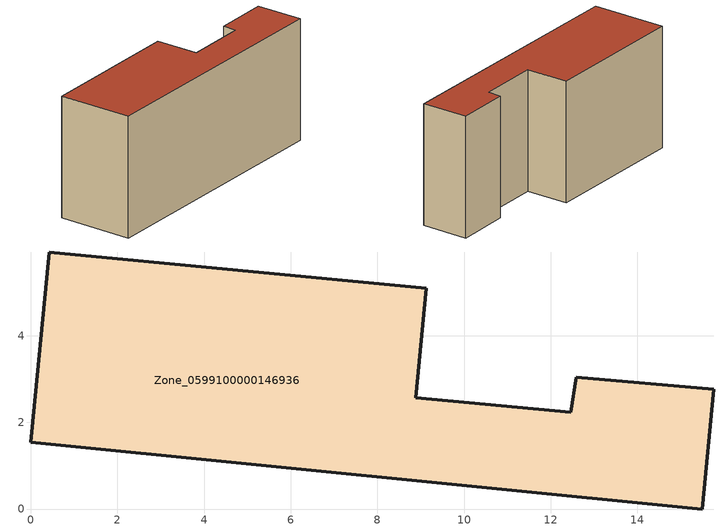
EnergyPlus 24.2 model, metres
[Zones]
Zone_0599100000146936
 floor ground (C_G): 15.5,0 0,1.54 0.43,5.93 9.13,5.1 8.88,2.56 12.46,2.24 12.59,3.04 15.77,2.76 z0
 wall outside (C_F): 9.13,5.1 0.43,5.93 0,1.54 15.5,0 15.77,2.76 12.59,3.04 12.46,2.24 8.88,2.56 9.13,5.1 z0:7.17
 roof outside (C_R): 12.46,2.24 8.88,2.56 9.13,5.1 0.43,5.93 0,1.54 15.5,0 15.77,2.76 12.59,3.04 z7.17
[BUILDING]
Pand.0599100000146936: North Axis=0; Terrain=City; Loads Convergence Tolerance Value=0.04; Temperature Convergence Tolerance Value=0.4; Solar Distribution=FullExterior; Maximum Number of Warmup Days=25; Minimum Number of Warmup Days=1
[Site:Location]
Rotterdam.The.Hague.AP_ZH_NLD Design_Conditions: Latitude=51.96; Longitude=4.45; Time Zone=1; Elevation=-4.5
[SITE:GROUNDTEMPERATURE:BUILDINGSURFACE]
18, 18, 18, 18, 18, 18, 18, 18, 18, 18, 18, 18
[MATERIAL] Thermal Absorptance=0.9; Solar Absorptance=0.7; Visible Absorptance=0.7
Name | Roughness | Thickness | Conductivity | Density | Specific Heat
G.TI.1946 | MediumSmooth | 0.15 | 1 | 540 | 1210
F.TI.1946 | Rough | 0.3 | 0.857143 | 1920 | 840
R.TI.1946 | MediumRough | 0.2 | 0.1 | 1500 | 1000
[CONSTRUCTION]
C_G: G.TI.1946
C_F: F.TI.1946
C_R: R.TI.1946
[ZONE]
Zone_0599100000146936: Type=1; Multiplier=1; Ceiling Height=Autocalculate; Volume=Autocalculate; Floor Area=autocalculate; Part of Total Floor Area=Yes
[ZONEINFILTRATION:DESIGNFLOWRATE]
Infil_Zone_0599100000146936: Zone or ZoneList or Space or SpaceList=Zone_0599100000146936; Schedule=AlwaysOn; Design Flow Rate Calculation Method=Flow/Area; Flow Rate per Floor Area=0.003; Constant Term Coefficient=1; Temperature Term Coefficient=0; Velocity Term Coefficient=0; Velocity Squared Term Coefficient=0
[HVACTEMPLATE:ZONE:IDEALLOADSAIRSYSTEM]
Zone_0599100000146936: Maximum Heating Supply Air Temperature=50; Minimum Cooling Supply Air Temperature=13; Maximum Heating Supply Air Humidity Ratio=0.0156; Minimum Cooling Supply Air Humidity Ratio=0.0077; Heating Limit=NoLimit; Cooling Limit=NoLimit; Dehumidification Control Type=ConstantSensibleHeatRatio; Cooling Sensible Heat Ratio=0.7; Dehumidification Setpoint=60; Humidification Control Type=None; Humidification Setpoint=30; Outdoor Air Method=None; Outdoor Air Flow Rate per Person=0.00944; Outdoor Air Flow Rate per Zone Floor Area=0; Outdoor Air Flow Rate per Zone=0; Demand Controlled Ventilation Type=None; Outdoor Air Economizer Type=NoEconomizer; Heat Recovery Type=None; Sensible Heat Recovery Effectiveness=0.7; Latent Heat Recovery Effectiveness=0.65
[ZONECONTROL:THERMOSTAT]
ThermostatControl_Zone_0599100000146936: Zone or ZoneList=Zone_0599100000146936; Control Type Schedule=DualSetpointControlType; Control 1=Thermostat_Zone_0599100000146936; Temperature Difference Between Cutout And Setpoint=0
[THERMOSTATSETPOINT:DUALSETPOINT]
Thermostat_Zone_0599100000146936: Heating Setpoint Temperature Schedule=HeatingSetpoint_Zone_0599100000146936; Cooling Setpoint Temperature Schedule=CoolingSetpoint_Zone_0599100000146936
[SCHEDULE:COMPACT]
HeatingSetpoint_Zone_0599100000146936: Through: 12/31, For: AllDays, Until: 24:00, 21
CoolingSetpoint_Zone_0599100000146936: Through: 12/31, For: AllDays, Until: 24:00, 24
DualSetpointControlType: Through: 12/31, For: AllDays, Until: 24:00, 4
AlwaysOn: Through: 12/31, For: AllDays, Until: 24:00, 1
